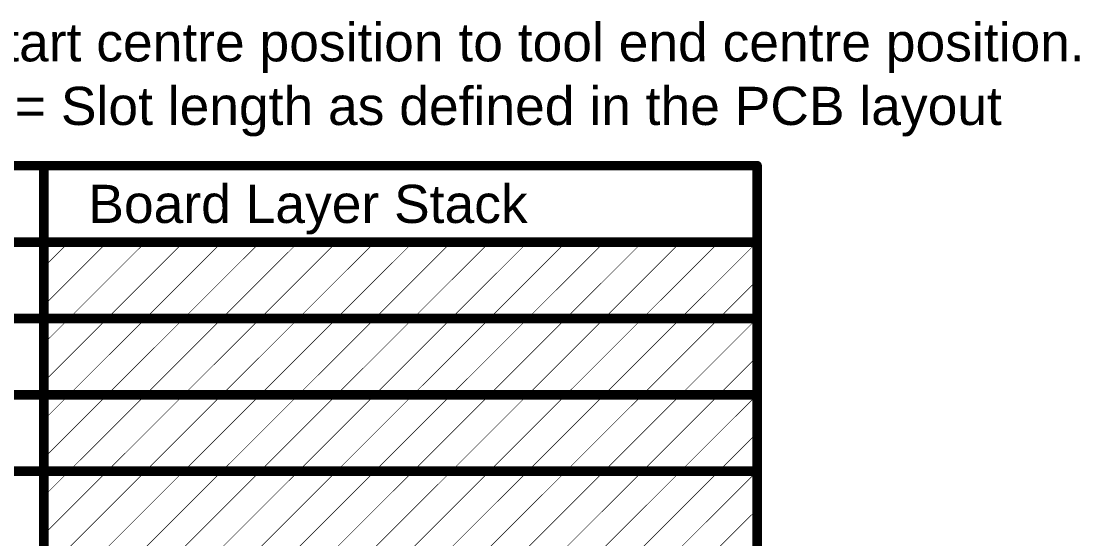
# Model space of a CAD drawing. Header units: inches. Extents: x -22 to 5433, y -13 to 5447.
# Drawn here: x 170.82 to 213.02, y 11.12 to 31.78 of the extents above; entities that cross this region are included whole.
import ezdxf

# ---------------------------------------------------------------- set-up
doc = ezdxf.new("R2010")
doc.units = ezdxf.units.IN
doc.layers.add('Drill Drawing', color=1, linetype='Continuous')
doc.layers.add('Fabrication', color=76, linetype='Continuous')
doc.styles.add('Arial', font='', dxfattribs={"height": 0.2})
doc.styles.get('Arial').set_extended_font_data('Arial')

msp = doc.modelspace()

# ---------------------------------------------------------------- linework, layer by layer
at = {"layer": 'Fabrication'}
for points in [[(91.474, 26.01, 0.381, 0.381, 0), (200.158, 26.01, 0.381, 0.381, 0)], [(171.718, -10.566, 0.381, 0.381, 0), (171.718, 26.01, 0.381, 0.381, 0)], [(200.158, -10.566, 0.381, 0.381, 0), (200.158, 26.01, 0.381, 0.381, 0)], [(91.474, 22.962, 0.381, 0.381, 0), (200.158, 22.962, 0.381, 0.381, 0)], [(171.718, 20.43, 0.0254, 0.0254, 0), (174.25, 22.962, 0.0254, 0.0254, 0)], [(171.718, 21.954, 0.0254, 0.0254, 0), (172.726, 22.962, 0.0254, 0.0254, 0)], [(172.726, 19.914, 0.0254, 0.0254, 0), (175.774, 22.962, 0.0254, 0.0254, 0)], [(174.25, 19.914, 0.0254, 0.0254, 0), (177.298, 22.962, 0.0254, 0.0254, 0)], [(175.774, 19.914, 0.0254, 0.0254, 0), (178.822, 22.962, 0.0254, 0.0254, 0)], [(177.298, 19.914, 0.0254, 0.0254, 0), (180.346, 22.962, 0.0254, 0.0254, 0)], [(178.822, 19.914, 0.0254, 0.0254, 0), (181.87, 22.962, 0.0254, 0.0254, 0)], [(180.346, 19.914, 0.0254, 0.0254, 0), (183.394, 22.962, 0.0254, 0.0254, 0)], [(181.87, 19.914, 0.0254, 0.0254, 0), (184.918, 22.962, 0.0254, 0.0254, 0)], [(183.394, 19.914, 0.0254, 0.0254, 0), (186.442, 22.962, 0.0254, 0.0254, 0)], [(184.918, 19.914, 0.0254, 0.0254, 0), (187.966, 22.962, 0.0254, 0.0254, 0)], [(186.442, 19.914, 0.0254, 0.0254, 0), (189.49, 22.962, 0.0254, 0.0254, 0)], [(187.966, 19.914, 0.0254, 0.0254, 0), (191.014, 22.962, 0.0254, 0.0254, 0)], [(189.49, 19.914, 0.0254, 0.0254, 0), (192.538, 22.962, 0.0254, 0.0254, 0)], [(191.014, 19.914, 0.0254, 0.0254, 0), (194.062, 22.962, 0.0254, 0.0254, 0)], [(192.538, 19.914, 0.0254, 0.0254, 0), (195.586, 22.962, 0.0254, 0.0254, 0)], [(194.062, 19.914, 0.0254, 0.0254, 0), (197.11, 22.962, 0.0254, 0.0254, 0)], [(195.586, 19.914, 0.0254, 0.0254, 0), (198.634, 22.962, 0.0254, 0.0254, 0)], [(197.11, 19.914, 0.0254, 0.0254, 0), (200.158, 22.962, 0.0254, 0.0254, 0)], [(198.634, 19.914, 0.0254, 0.0254, 0), (200.158, 21.438, 0.0254, 0.0254, 0)], [(157.243, 19.914, 0.381, 0.381, 0), (171.718, 19.914, 0.381, 0.381, 0)], [(171.718, 19.914, 0.381, 0.381, 0), (200.158, 19.914, 0.381, 0.381, 0)], [(171.718, 17.382, 0.0254, 0.0254, 0), (174.25, 19.914, 0.0254, 0.0254, 0)], [(171.718, 18.906, 0.0254, 0.0254, 0), (172.726, 19.914, 0.0254, 0.0254, 0)], [(172.726, 16.866, 0.0254, 0.0254, 0), (175.774, 19.914, 0.0254, 0.0254, 0)], [(174.25, 16.866, 0.0254, 0.0254, 0), (177.298, 19.914, 0.0254, 0.0254, 0)], [(175.774, 16.866, 0.0254, 0.0254, 0), (178.822, 19.914, 0.0254, 0.0254, 0)], [(177.298, 16.866, 0.0254, 0.0254, 0), (180.346, 19.914, 0.0254, 0.0254, 0)], [(178.822, 16.866, 0.0254, 0.0254, 0), (181.87, 19.914, 0.0254, 0.0254, 0)], [(180.346, 16.866, 0.0254, 0.0254, 0), (183.394, 19.914, 0.0254, 0.0254, 0)], [(181.87, 16.866, 0.0254, 0.0254, 0), (184.918, 19.914, 0.0254, 0.0254, 0)], [(183.394, 16.866, 0.0254, 0.0254, 0), (186.442, 19.914, 0.0254, 0.0254, 0)], [(184.918, 16.866, 0.0254, 0.0254, 0), (187.966, 19.914, 0.0254, 0.0254, 0)], [(186.442, 16.866, 0.0254, 0.0254, 0), (189.49, 19.914, 0.0254, 0.0254, 0)], [(187.966, 16.866, 0.0254, 0.0254, 0), (191.014, 19.914, 0.0254, 0.0254, 0)], [(189.49, 16.866, 0.0254, 0.0254, 0), (192.538, 19.914, 0.0254, 0.0254, 0)], [(191.014, 16.866, 0.0254, 0.0254, 0), (194.062, 19.914, 0.0254, 0.0254, 0)], [(192.538, 16.866, 0.0254, 0.0254, 0), (195.586, 19.914, 0.0254, 0.0254, 0)], [(194.062, 16.866, 0.0254, 0.0254, 0), (197.11, 19.914, 0.0254, 0.0254, 0)], [(195.586, 16.866, 0.0254, 0.0254, 0), (198.634, 19.914, 0.0254, 0.0254, 0)], [(197.11, 16.866, 0.0254, 0.0254, 0), (200.158, 19.914, 0.0254, 0.0254, 0)], [(198.634, 16.866, 0.0254, 0.0254, 0), (200.158, 18.39, 0.0254, 0.0254, 0)], [(157.243, 16.866, 0.381, 0.381, 0), (171.718, 16.866, 0.381, 0.381, 0)], [(171.718, 16.866, 0.381, 0.381, 0), (200.158, 16.866, 0.381, 0.381, 0)], [(171.718, 14.334, 0.0254, 0.0254, 0), (174.25, 16.866, 0.0254, 0.0254, 0)], [(171.718, 15.858, 0.0254, 0.0254, 0), (172.726, 16.866, 0.0254, 0.0254, 0)], [(172.726, 13.818, 0.0254, 0.0254, 0), (175.774, 16.866, 0.0254, 0.0254, 0)], [(174.25, 13.818, 0.0254, 0.0254, 0), (177.298, 16.866, 0.0254, 0.0254, 0)], [(175.774, 13.818, 0.0254, 0.0254, 0), (178.822, 16.866, 0.0254, 0.0254, 0)], [(177.298, 13.818, 0.0254, 0.0254, 0), (180.346, 16.866, 0.0254, 0.0254, 0)], [(178.822, 13.818, 0.0254, 0.0254, 0), (181.87, 16.866, 0.0254, 0.0254, 0)], [(180.346, 13.818, 0.0254, 0.0254, 0), (183.394, 16.866, 0.0254, 0.0254, 0)], [(181.87, 13.818, 0.0254, 0.0254, 0), (184.918, 16.866, 0.0254, 0.0254, 0)], [(183.394, 13.818, 0.0254, 0.0254, 0), (186.442, 16.866, 0.0254, 0.0254, 0)], [(184.918, 13.818, 0.0254, 0.0254, 0), (187.966, 16.866, 0.0254, 0.0254, 0)], [(186.442, 13.818, 0.0254, 0.0254, 0), (189.49, 16.866, 0.0254, 0.0254, 0)], [(187.966, 13.818, 0.0254, 0.0254, 0), (191.014, 16.866, 0.0254, 0.0254, 0)], [(189.49, 13.818, 0.0254, 0.0254, 0), (192.538, 16.866, 0.0254, 0.0254, 0)], [(191.014, 13.818, 0.0254, 0.0254, 0), (194.062, 16.866, 0.0254, 0.0254, 0)], [(192.538, 13.818, 0.0254, 0.0254, 0), (195.586, 16.866, 0.0254, 0.0254, 0)], [(194.062, 13.818, 0.0254, 0.0254, 0), (197.11, 16.866, 0.0254, 0.0254, 0)], [(195.586, 13.818, 0.0254, 0.0254, 0), (198.634, 16.866, 0.0254, 0.0254, 0)], [(197.11, 13.818, 0.0254, 0.0254, 0), (200.158, 16.866, 0.0254, 0.0254, 0)], [(198.634, 13.818, 0.0254, 0.0254, 0), (200.158, 15.342, 0.0254, 0.0254, 0)], [(157.243, 13.818, 0.381, 0.381, 0), (171.718, 13.818, 0.381, 0.381, 0)], [(171.718, 13.818, 0.381, 0.381, 0), (200.158, 13.818, 0.381, 0.381, 0)], [(171.718, 11.286, 0.0254, 0.0254, 0), (174.25, 13.818, 0.0254, 0.0254, 0)], [(171.718, 12.81, 0.0254, 0.0254, 0), (172.726, 13.818, 0.0254, 0.0254, 0)], [(172.726, 10.77, 0.0254, 0.0254, 0), (175.774, 13.818, 0.0254, 0.0254, 0)], [(174.25, 10.77, 0.0254, 0.0254, 0), (177.298, 13.818, 0.0254, 0.0254, 0)], [(175.774, 10.77, 0.0254, 0.0254, 0), (178.822, 13.818, 0.0254, 0.0254, 0)], [(177.298, 10.77, 0.0254, 0.0254, 0), (180.346, 13.818, 0.0254, 0.0254, 0)], [(178.822, 10.77, 0.0254, 0.0254, 0), (181.87, 13.818, 0.0254, 0.0254, 0)], [(180.346, 10.77, 0.0254, 0.0254, 0), (183.394, 13.818, 0.0254, 0.0254, 0)], [(181.87, 10.77, 0.0254, 0.0254, 0), (184.918, 13.818, 0.0254, 0.0254, 0)], [(183.394, 10.77, 0.0254, 0.0254, 0), (186.442, 13.818, 0.0254, 0.0254, 0)], [(184.918, 10.77, 0.0254, 0.0254, 0), (187.966, 13.818, 0.0254, 0.0254, 0)], [(186.442, 10.77, 0.0254, 0.0254, 0), (189.49, 13.818, 0.0254, 0.0254, 0)], [(187.966, 10.77, 0.0254, 0.0254, 0), (191.014, 13.818, 0.0254, 0.0254, 0)], [(189.49, 10.77, 0.0254, 0.0254, 0), (192.538, 13.818, 0.0254, 0.0254, 0)], [(191.014, 10.77, 0.0254, 0.0254, 0), (194.062, 13.818, 0.0254, 0.0254, 0)], [(192.538, 10.77, 0.0254, 0.0254, 0), (195.586, 13.818, 0.0254, 0.0254, 0)], [(194.062, 10.77, 0.0254, 0.0254, 0), (197.11, 13.818, 0.0254, 0.0254, 0)], [(195.586, 10.77, 0.0254, 0.0254, 0), (198.634, 13.818, 0.0254, 0.0254, 0)], [(197.11, 10.77, 0.0254, 0.0254, 0), (200.158, 13.818, 0.0254, 0.0254, 0)], [(198.634, 10.77, 0.0254, 0.0254, 0), (200.158, 12.294, 0.0254, 0.0254, 0)]]:
    msp.add_lwpolyline(points, format="xyseb", dxfattribs=at)
for points in [[(171.623, 26.01, 0.191, 0.191, 1), (171.813, 26.01, 0.191, 0.191, 1)], [(200.063, 26.01, 0.191, 0.191, 1), (200.253, 26.01, 0.191, 0.191, 1)], [(200.063, 26.01, 0.191, 0.191, 1), (200.253, 26.01, 0.191, 0.191, 1)], [(172.72, 22.962, 0.0127, 0.0127, 1), (172.732, 22.962, 0.0127, 0.0127, 1)], [(174.244, 22.962, 0.0127, 0.0127, 1), (174.256, 22.962, 0.0127, 0.0127, 1)], [(175.768, 22.962, 0.0127, 0.0127, 1), (175.78, 22.962, 0.0127, 0.0127, 1)], [(177.292, 22.962, 0.0127, 0.0127, 1), (177.304, 22.962, 0.0127, 0.0127, 1)], [(178.816, 22.962, 0.0127, 0.0127, 1), (178.828, 22.962, 0.0127, 0.0127, 1)], [(180.34, 22.962, 0.0127, 0.0127, 1), (180.352, 22.962, 0.0127, 0.0127, 1)], [(181.864, 22.962, 0.0127, 0.0127, 1), (181.876, 22.962, 0.0127, 0.0127, 1)], [(183.388, 22.962, 0.0127, 0.0127, 1), (183.4, 22.962, 0.0127, 0.0127, 1)], [(184.912, 22.962, 0.0127, 0.0127, 1), (184.924, 22.962, 0.0127, 0.0127, 1)], [(186.436, 22.962, 0.0127, 0.0127, 1), (186.448, 22.962, 0.0127, 0.0127, 1)], [(187.96, 22.962, 0.0127, 0.0127, 1), (187.972, 22.962, 0.0127, 0.0127, 1)], [(189.484, 22.962, 0.0127, 0.0127, 1), (189.496, 22.962, 0.0127, 0.0127, 1)], [(191.008, 22.962, 0.0127, 0.0127, 1), (191.02, 22.962, 0.0127, 0.0127, 1)], [(192.532, 22.962, 0.0127, 0.0127, 1), (192.544, 22.962, 0.0127, 0.0127, 1)], [(194.056, 22.962, 0.0127, 0.0127, 1), (194.068, 22.962, 0.0127, 0.0127, 1)], [(195.58, 22.962, 0.0127, 0.0127, 1), (195.592, 22.962, 0.0127, 0.0127, 1)], [(197.104, 22.962, 0.0127, 0.0127, 1), (197.116, 22.962, 0.0127, 0.0127, 1)], [(198.628, 22.962, 0.0127, 0.0127, 1), (198.64, 22.962, 0.0127, 0.0127, 1)], [(200.063, 22.962, 0.191, 0.191, 1), (200.253, 22.962, 0.191, 0.191, 1)], [(200.152, 22.962, 0.0127, 0.0127, 1), (200.164, 22.962, 0.0127, 0.0127, 1)], [(171.712, 21.954, 0.0127, 0.0127, 1), (171.724, 21.954, 0.0127, 0.0127, 1)], [(200.152, 21.438, 0.0127, 0.0127, 1), (200.164, 21.438, 0.0127, 0.0127, 1)], [(171.712, 20.43, 0.0127, 0.0127, 1), (171.724, 20.43, 0.0127, 0.0127, 1)], [(171.623, 19.914, 0.191, 0.191, 1), (171.813, 19.914, 0.191, 0.191, 1)], [(171.623, 19.914, 0.191, 0.191, 1), (171.813, 19.914, 0.191, 0.191, 1)], [(172.72, 19.914, 0.0127, 0.0127, 1), (172.732, 19.914, 0.0127, 0.0127, 1)], [(172.72, 19.914, 0.0127, 0.0127, 1), (172.732, 19.914, 0.0127, 0.0127, 1)], [(174.244, 19.914, 0.0127, 0.0127, 1), (174.256, 19.914, 0.0127, 0.0127, 1)], [(174.244, 19.914, 0.0127, 0.0127, 1), (174.256, 19.914, 0.0127, 0.0127, 1)], [(175.768, 19.914, 0.0127, 0.0127, 1), (175.78, 19.914, 0.0127, 0.0127, 1)], [(175.768, 19.914, 0.0127, 0.0127, 1), (175.78, 19.914, 0.0127, 0.0127, 1)], [(177.292, 19.914, 0.0127, 0.0127, 1), (177.304, 19.914, 0.0127, 0.0127, 1)], [(177.292, 19.914, 0.0127, 0.0127, 1), (177.304, 19.914, 0.0127, 0.0127, 1)], [(178.816, 19.914, 0.0127, 0.0127, 1), (178.828, 19.914, 0.0127, 0.0127, 1)], [(178.816, 19.914, 0.0127, 0.0127, 1), (178.828, 19.914, 0.0127, 0.0127, 1)], [(180.34, 19.914, 0.0127, 0.0127, 1), (180.352, 19.914, 0.0127, 0.0127, 1)], [(180.34, 19.914, 0.0127, 0.0127, 1), (180.352, 19.914, 0.0127, 0.0127, 1)], [(181.864, 19.914, 0.0127, 0.0127, 1), (181.876, 19.914, 0.0127, 0.0127, 1)], [(181.864, 19.914, 0.0127, 0.0127, 1), (181.876, 19.914, 0.0127, 0.0127, 1)], [(183.388, 19.914, 0.0127, 0.0127, 1), (183.4, 19.914, 0.0127, 0.0127, 1)], [(183.388, 19.914, 0.0127, 0.0127, 1), (183.4, 19.914, 0.0127, 0.0127, 1)], [(184.912, 19.914, 0.0127, 0.0127, 1), (184.924, 19.914, 0.0127, 0.0127, 1)], [(184.912, 19.914, 0.0127, 0.0127, 1), (184.924, 19.914, 0.0127, 0.0127, 1)], [(186.436, 19.914, 0.0127, 0.0127, 1), (186.448, 19.914, 0.0127, 0.0127, 1)], [(186.436, 19.914, 0.0127, 0.0127, 1), (186.448, 19.914, 0.0127, 0.0127, 1)], [(187.96, 19.914, 0.0127, 0.0127, 1), (187.972, 19.914, 0.0127, 0.0127, 1)], [(187.96, 19.914, 0.0127, 0.0127, 1), (187.972, 19.914, 0.0127, 0.0127, 1)], [(189.484, 19.914, 0.0127, 0.0127, 1), (189.496, 19.914, 0.0127, 0.0127, 1)], [(189.484, 19.914, 0.0127, 0.0127, 1), (189.496, 19.914, 0.0127, 0.0127, 1)], [(191.008, 19.914, 0.0127, 0.0127, 1), (191.02, 19.914, 0.0127, 0.0127, 1)], [(191.008, 19.914, 0.0127, 0.0127, 1), (191.02, 19.914, 0.0127, 0.0127, 1)], [(192.532, 19.914, 0.0127, 0.0127, 1), (192.544, 19.914, 0.0127, 0.0127, 1)], [(192.532, 19.914, 0.0127, 0.0127, 1), (192.544, 19.914, 0.0127, 0.0127, 1)], [(194.056, 19.914, 0.0127, 0.0127, 1), (194.068, 19.914, 0.0127, 0.0127, 1)], [(194.056, 19.914, 0.0127, 0.0127, 1), (194.068, 19.914, 0.0127, 0.0127, 1)], [(195.58, 19.914, 0.0127, 0.0127, 1), (195.592, 19.914, 0.0127, 0.0127, 1)], [(195.58, 19.914, 0.0127, 0.0127, 1), (195.592, 19.914, 0.0127, 0.0127, 1)], [(197.104, 19.914, 0.0127, 0.0127, 1), (197.116, 19.914, 0.0127, 0.0127, 1)], [(197.104, 19.914, 0.0127, 0.0127, 1), (197.116, 19.914, 0.0127, 0.0127, 1)], [(198.628, 19.914, 0.0127, 0.0127, 1), (198.64, 19.914, 0.0127, 0.0127, 1)], [(198.628, 19.914, 0.0127, 0.0127, 1), (198.64, 19.914, 0.0127, 0.0127, 1)], [(200.063, 19.914, 0.191, 0.191, 1), (200.253, 19.914, 0.191, 0.191, 1)], [(200.152, 19.914, 0.0127, 0.0127, 1), (200.164, 19.914, 0.0127, 0.0127, 1)], [(171.712, 18.906, 0.0127, 0.0127, 1), (171.724, 18.906, 0.0127, 0.0127, 1)], [(200.152, 18.39, 0.0127, 0.0127, 1), (200.164, 18.39, 0.0127, 0.0127, 1)], [(171.712, 17.382, 0.0127, 0.0127, 1), (171.724, 17.382, 0.0127, 0.0127, 1)], [(171.623, 16.866, 0.191, 0.191, 1), (171.813, 16.866, 0.191, 0.191, 1)], [(171.623, 16.866, 0.191, 0.191, 1), (171.813, 16.866, 0.191, 0.191, 1)], [(200.063, 16.866, 0.191, 0.191, 1), (200.253, 16.866, 0.191, 0.191, 1)], [(172.72, 16.866, 0.0127, 0.0127, 1), (172.732, 16.866, 0.0127, 0.0127, 1)], [(172.72, 16.866, 0.0127, 0.0127, 1), (172.732, 16.866, 0.0127, 0.0127, 1)], [(174.244, 16.866, 0.0127, 0.0127, 1), (174.256, 16.866, 0.0127, 0.0127, 1)], [(174.244, 16.866, 0.0127, 0.0127, 1), (174.256, 16.866, 0.0127, 0.0127, 1)], [(175.768, 16.866, 0.0127, 0.0127, 1), (175.78, 16.866, 0.0127, 0.0127, 1)], [(175.768, 16.866, 0.0127, 0.0127, 1), (175.78, 16.866, 0.0127, 0.0127, 1)], [(177.292, 16.866, 0.0127, 0.0127, 1), (177.304, 16.866, 0.0127, 0.0127, 1)], [(177.292, 16.866, 0.0127, 0.0127, 1), (177.304, 16.866, 0.0127, 0.0127, 1)], [(178.816, 16.866, 0.0127, 0.0127, 1), (178.828, 16.866, 0.0127, 0.0127, 1)], [(178.816, 16.866, 0.0127, 0.0127, 1), (178.828, 16.866, 0.0127, 0.0127, 1)], [(180.34, 16.866, 0.0127, 0.0127, 1), (180.352, 16.866, 0.0127, 0.0127, 1)], [(180.34, 16.866, 0.0127, 0.0127, 1), (180.352, 16.866, 0.0127, 0.0127, 1)], [(181.864, 16.866, 0.0127, 0.0127, 1), (181.876, 16.866, 0.0127, 0.0127, 1)], [(181.864, 16.866, 0.0127, 0.0127, 1), (181.876, 16.866, 0.0127, 0.0127, 1)], [(183.388, 16.866, 0.0127, 0.0127, 1), (183.4, 16.866, 0.0127, 0.0127, 1)], [(183.388, 16.866, 0.0127, 0.0127, 1), (183.4, 16.866, 0.0127, 0.0127, 1)], [(184.912, 16.866, 0.0127, 0.0127, 1), (184.924, 16.866, 0.0127, 0.0127, 1)], [(184.912, 16.866, 0.0127, 0.0127, 1), (184.924, 16.866, 0.0127, 0.0127, 1)], [(186.436, 16.866, 0.0127, 0.0127, 1), (186.448, 16.866, 0.0127, 0.0127, 1)], [(186.436, 16.866, 0.0127, 0.0127, 1), (186.448, 16.866, 0.0127, 0.0127, 1)], [(187.96, 16.866, 0.0127, 0.0127, 1), (187.972, 16.866, 0.0127, 0.0127, 1)], [(187.96, 16.866, 0.0127, 0.0127, 1), (187.972, 16.866, 0.0127, 0.0127, 1)], [(189.484, 16.866, 0.0127, 0.0127, 1), (189.496, 16.866, 0.0127, 0.0127, 1)], [(189.484, 16.866, 0.0127, 0.0127, 1), (189.496, 16.866, 0.0127, 0.0127, 1)], [(191.008, 16.866, 0.0127, 0.0127, 1), (191.02, 16.866, 0.0127, 0.0127, 1)], [(191.008, 16.866, 0.0127, 0.0127, 1), (191.02, 16.866, 0.0127, 0.0127, 1)], [(192.532, 16.866, 0.0127, 0.0127, 1), (192.544, 16.866, 0.0127, 0.0127, 1)], [(192.532, 16.866, 0.0127, 0.0127, 1), (192.544, 16.866, 0.0127, 0.0127, 1)], [(194.056, 16.866, 0.0127, 0.0127, 1), (194.068, 16.866, 0.0127, 0.0127, 1)], [(194.056, 16.866, 0.0127, 0.0127, 1), (194.068, 16.866, 0.0127, 0.0127, 1)], [(195.58, 16.866, 0.0127, 0.0127, 1), (195.592, 16.866, 0.0127, 0.0127, 1)], [(195.58, 16.866, 0.0127, 0.0127, 1), (195.592, 16.866, 0.0127, 0.0127, 1)], [(197.104, 16.866, 0.0127, 0.0127, 1), (197.116, 16.866, 0.0127, 0.0127, 1)], [(197.104, 16.866, 0.0127, 0.0127, 1), (197.116, 16.866, 0.0127, 0.0127, 1)], [(198.628, 16.866, 0.0127, 0.0127, 1), (198.64, 16.866, 0.0127, 0.0127, 1)], [(198.628, 16.866, 0.0127, 0.0127, 1), (198.64, 16.866, 0.0127, 0.0127, 1)], [(200.152, 16.866, 0.0127, 0.0127, 1), (200.164, 16.866, 0.0127, 0.0127, 1)], [(171.712, 15.858, 0.0127, 0.0127, 1), (171.724, 15.858, 0.0127, 0.0127, 1)], [(200.152, 15.342, 0.0127, 0.0127, 1), (200.164, 15.342, 0.0127, 0.0127, 1)], [(171.623, 13.818, 0.191, 0.191, 1), (171.813, 13.818, 0.191, 0.191, 1)], [(171.623, 13.818, 0.191, 0.191, 1), (171.813, 13.818, 0.191, 0.191, 1)], [(171.712, 14.334, 0.0127, 0.0127, 1), (171.724, 14.334, 0.0127, 0.0127, 1)], [(200.063, 13.818, 0.191, 0.191, 1), (200.253, 13.818, 0.191, 0.191, 1)], [(172.72, 13.818, 0.0127, 0.0127, 1), (172.732, 13.818, 0.0127, 0.0127, 1)], [(172.72, 13.818, 0.0127, 0.0127, 1), (172.732, 13.818, 0.0127, 0.0127, 1)], [(174.244, 13.818, 0.0127, 0.0127, 1), (174.256, 13.818, 0.0127, 0.0127, 1)], [(174.244, 13.818, 0.0127, 0.0127, 1), (174.256, 13.818, 0.0127, 0.0127, 1)], [(175.768, 13.818, 0.0127, 0.0127, 1), (175.78, 13.818, 0.0127, 0.0127, 1)], [(175.768, 13.818, 0.0127, 0.0127, 1), (175.78, 13.818, 0.0127, 0.0127, 1)], [(177.292, 13.818, 0.0127, 0.0127, 1), (177.304, 13.818, 0.0127, 0.0127, 1)], [(177.292, 13.818, 0.0127, 0.0127, 1), (177.304, 13.818, 0.0127, 0.0127, 1)], [(178.816, 13.818, 0.0127, 0.0127, 1), (178.828, 13.818, 0.0127, 0.0127, 1)], [(178.816, 13.818, 0.0127, 0.0127, 1), (178.828, 13.818, 0.0127, 0.0127, 1)], [(180.34, 13.818, 0.0127, 0.0127, 1), (180.352, 13.818, 0.0127, 0.0127, 1)], [(180.34, 13.818, 0.0127, 0.0127, 1), (180.352, 13.818, 0.0127, 0.0127, 1)], [(181.864, 13.818, 0.0127, 0.0127, 1), (181.876, 13.818, 0.0127, 0.0127, 1)], [(181.864, 13.818, 0.0127, 0.0127, 1), (181.876, 13.818, 0.0127, 0.0127, 1)], [(183.388, 13.818, 0.0127, 0.0127, 1), (183.4, 13.818, 0.0127, 0.0127, 1)], [(183.388, 13.818, 0.0127, 0.0127, 1), (183.4, 13.818, 0.0127, 0.0127, 1)], [(184.912, 13.818, 0.0127, 0.0127, 1), (184.924, 13.818, 0.0127, 0.0127, 1)], [(184.912, 13.818, 0.0127, 0.0127, 1), (184.924, 13.818, 0.0127, 0.0127, 1)], [(186.436, 13.818, 0.0127, 0.0127, 1), (186.448, 13.818, 0.0127, 0.0127, 1)], [(186.436, 13.818, 0.0127, 0.0127, 1), (186.448, 13.818, 0.0127, 0.0127, 1)], [(187.96, 13.818, 0.0127, 0.0127, 1), (187.972, 13.818, 0.0127, 0.0127, 1)], [(187.96, 13.818, 0.0127, 0.0127, 1), (187.972, 13.818, 0.0127, 0.0127, 1)], [(189.484, 13.818, 0.0127, 0.0127, 1), (189.496, 13.818, 0.0127, 0.0127, 1)], [(189.484, 13.818, 0.0127, 0.0127, 1), (189.496, 13.818, 0.0127, 0.0127, 1)], [(191.008, 13.818, 0.0127, 0.0127, 1), (191.02, 13.818, 0.0127, 0.0127, 1)], [(191.008, 13.818, 0.0127, 0.0127, 1), (191.02, 13.818, 0.0127, 0.0127, 1)], [(192.532, 13.818, 0.0127, 0.0127, 1), (192.544, 13.818, 0.0127, 0.0127, 1)], [(192.532, 13.818, 0.0127, 0.0127, 1), (192.544, 13.818, 0.0127, 0.0127, 1)], [(194.056, 13.818, 0.0127, 0.0127, 1), (194.068, 13.818, 0.0127, 0.0127, 1)], [(194.056, 13.818, 0.0127, 0.0127, 1), (194.068, 13.818, 0.0127, 0.0127, 1)], [(195.58, 13.818, 0.0127, 0.0127, 1), (195.592, 13.818, 0.0127, 0.0127, 1)], [(195.58, 13.818, 0.0127, 0.0127, 1), (195.592, 13.818, 0.0127, 0.0127, 1)], [(197.104, 13.818, 0.0127, 0.0127, 1), (197.116, 13.818, 0.0127, 0.0127, 1)], [(197.104, 13.818, 0.0127, 0.0127, 1), (197.116, 13.818, 0.0127, 0.0127, 1)], [(198.628, 13.818, 0.0127, 0.0127, 1), (198.64, 13.818, 0.0127, 0.0127, 1)], [(198.628, 13.818, 0.0127, 0.0127, 1), (198.64, 13.818, 0.0127, 0.0127, 1)], [(200.152, 13.818, 0.0127, 0.0127, 1), (200.164, 13.818, 0.0127, 0.0127, 1)], [(171.712, 12.81, 0.0127, 0.0127, 1), (171.724, 12.81, 0.0127, 0.0127, 1)], [(200.152, 12.294, 0.0127, 0.0127, 1), (200.164, 12.294, 0.0127, 0.0127, 1)], [(171.712, 11.286, 0.0127, 0.0127, 1), (171.724, 11.286, 0.0127, 0.0127, 1)]]:
    msp.add_lwpolyline(points, format="xyseb", close=True, dxfattribs=at)

# ---------------------------------------------------------------- texts
at = {"layer": 'Drill Drawing', "style": 'Arial'}
for s, p in [('= Calculated from tool start centre position to tool end centre position.', (147.723, 30.174)), (' = Routed Path Length + Tool Size = Slot length as defined in the PCB layout', (137.312, 27.635))]:
    msp.add_text(s, height=1.524, dxfattribs=at).set_placement(p)
at = {"layer": 'Fabrication', "style": 'Arial'}
msp.add_text('Board Layer Stack', height=1.524, dxfattribs=at).set_placement((173.496, 23.724))

doc.saveas('drawing.dxf')
